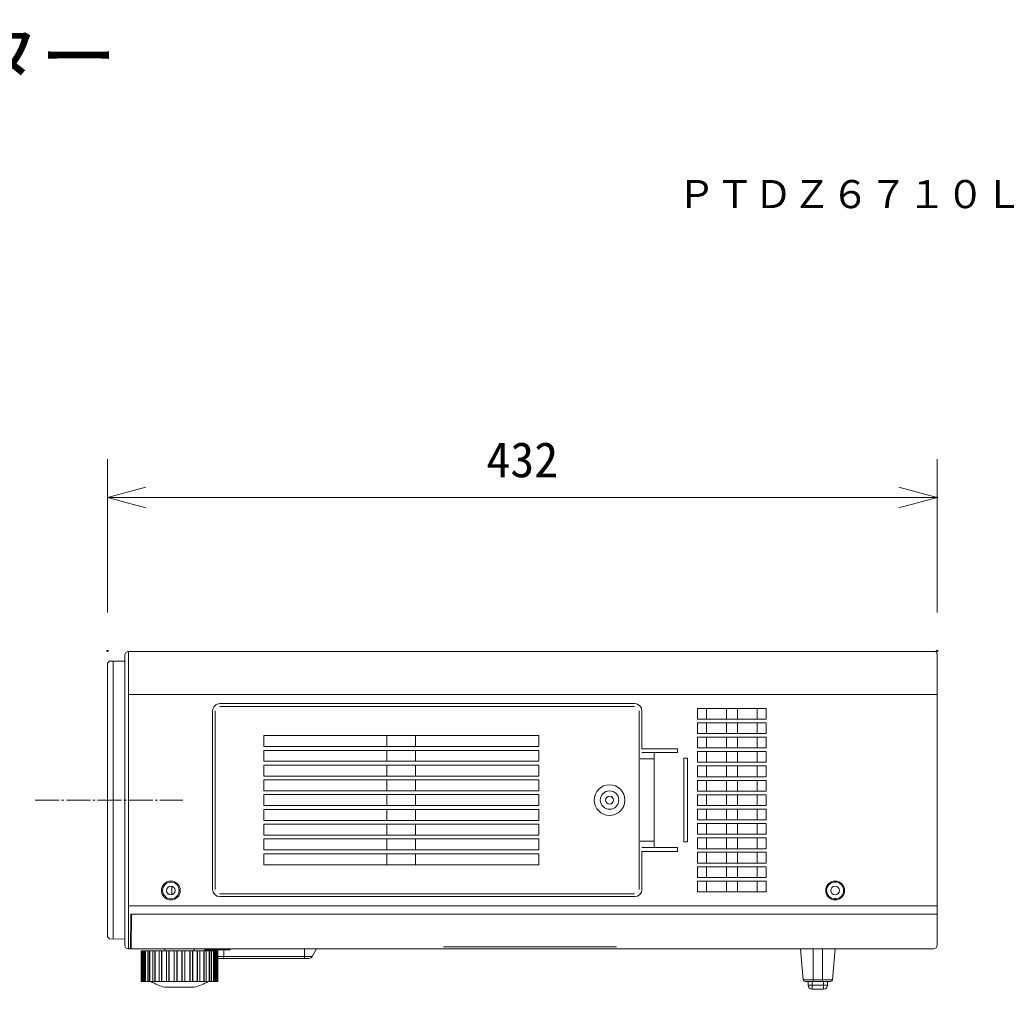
# Model space of a CAD drawing. Units: millimetres, scale not verified. Extents: x -63 to 62, y -57 to 57.
# Drawn here: x 7.5 to 59.2, y 6.2 to 56.7 of the extents above; entities that cross this region are included whole.
import ezdxf
from ezdxf.enums import TextEntityAlignment as Align

# ---------------------------------------------------------------- set-up
doc = ezdxf.new("R2010")
doc.units = ezdxf.units.MM
doc.header["$LTSCALE"] = 0.125
doc.header["$PDMODE"] = 32
doc.header["$PDSIZE"] = 0.0625
doc.linetypes.add('USER1', pattern=[13, 10, -1, 1, -1])
for name, color, linetype, lineweight in [('0-0_0', 7, 'Continuous', 18), ('0-4_GAIKEI', 1, 'Continuous', 18), ('0-5_SUNPO', 7, 'Continuous', 18), ('0-7_KIJUN', 7, 'USER1', 18)]:
    doc.layers.add(name, color=color, linetype=linetype, lineweight=lineweight)
for name, color, linetype in [('0-1_DEFPOINTS', 7, 'Continuous'), ('0-3_MOJI1', 7, 'Continuous'), ('0-6_TOUROKU', 7, 'Continuous')]:
    doc.layers.add(name, color=color, linetype=linetype)
doc.styles.add('ＭＳ ゴシック', font='')
doc.styles.get('ＭＳ ゴシック').set_extended_font_data('MS Gothic')

# ---------------------------------------------------------------- blocks, each defined once
blk = doc.blocks.new('_OPEN30')
at = {"layer": '0-0_0'}
blk.add_line((0, 0), (-1, 0), dxfattribs=at)
blk.add_lwpolyline([(-1, 0.26795), (0, 0), (-1, -0.26795)], dxfattribs=at)
blk = doc.blocks.new('D6')
at = {"layer": '0-1_DEFPOINTS'}
for p in [(53.0421, 30.1385), (9.826, 22.1385), (53.0421, 22.1385)]:
    blk.add_point(p, dxfattribs=at)
at = {"layer": '0-5_SUNPO'}
for p, q in [((9.826, 24.1385), (9.826, 32.1385)), ((53.0421, 24.1385), (53.0421, 32.1385)), ((11.826, 30.1385), (51.0421, 30.1385))]:
    blk.add_line(p, q, dxfattribs=at)
at = {"layer": '0-5_SUNPO', "xscale": 2, "yscale": 2, "rotation": 180}
blk.add_blockref('_OPEN30', (9.826, 30.1385), dxfattribs=at)
at = {"layer": '0-5_SUNPO', "xscale": 2, "yscale": 2}
blk.add_blockref('_OPEN30', (53.0421, 30.1385), dxfattribs=at)
at = {"layer": '0-5_SUNPO', "style": 'ＭＳ ゴシック'}
blk.add_text('432', height=1.833, dxfattribs=at).set_placement((29.5591, 30.6385), align=Align.BOTTOM_LEFT)

msp = doc.modelspace()

# ---------------------------------------------------------------- linework, layer by layer
at = {"layer": '0-4_GAIKEI', "color": 7}
for p, q in [((12.1195, 23.2973), (12.92, 23.3117)), ((12.92, 21.5735), (12.92, 23.6135)), ((13.12, 23.8135), (55.086, 23.8135)), ((55.236, 23.6635), (55.236, 21.5735)), ((12.1195, 23.2973), (12.02, 23.196)), ((12.02, 8.9309), (12.02, 23.196)), ((12.92, 10.5535), (12.92, 21.5735)), ((55.236, 21.5735), (55.236, 8.5135)), ((12.92, 8.5135), (12.92, 10.5535)), ((12.02, 8.9309), (12.1195, 8.8296)), ((12.1195, 8.8296), (12.92, 8.8152)), ((13.22, 8.3135), (13.12, 8.3135)), ((13.2557, 8.3135), (55.036, 8.3135)), ((15.0019, 8.3135), (15.0019, 8.2135)), ((16.5381, 8.2135), (16.5381, 8.3135)), ((48.262, 6.7047), (48.1212, 8.3134)), ((49.778, 6.7048), (49.9187, 8.3135)), ((13.77, 8.2135), (13.77, 6.6135)), ((13.7712, 8.2135), (13.77, 8.2135)), ((13.7712, 8.2135), (13.7712, 6.6135)), ((13.7984, 8.2135), (13.7712, 8.2135)), ((13.8004, 8.2135), (13.7984, 8.2135)), ((13.8004, 8.2135), (13.8004, 6.6135)), ((13.9157, 8.2135), (13.8582, 8.2135)), ((13.9724, 8.2135), (13.9156, 8.2135)), ((14.0015, 8.2135), (13.9724, 8.2135)), ((14.112, 8.2135), (14.0015, 8.2135)), ((14.1939, 8.2135), (14.112, 8.2135)), ((14.2221, 8.2135), (14.1939, 8.2135)), ((14.3807, 8.2134), (14.2221, 8.2135)), ((14.7102, 8.2135), (14.5103, 8.2135)), ((16.0482, 8.2135), (15.9096, 8.2135)), ((16.4539, 8.2135), (16.3213, 8.2135)), ((16.8297, 8.2135), (16.709, 8.2135)), ((17.0296, 8.2135), (16.8297, 8.2135)), ((17.3179, 8.2135), (17.1592, 8.2135)), ((17.5385, 8.2135), (17.428, 8.2135)), ((17.5676, 8.2135), (17.5385, 8.2135)), ((17.7416, 8.2135), (17.7396, 8.2135)), ((17.7688, 8.2135), (17.7416, 8.2135)), ((17.77, 8.2135), (17.7688, 8.2135)), ((17.77, 6.6135), (17.77, 8.2135)), ((13.77, 6.6135), (13.7712, 6.6135)), ((13.7712, 6.6135), (13.7984, 6.6135)), ((13.7984, 6.6135), (13.8004, 6.6135)), ((13.8582, 6.6135), (13.9157, 6.6135)), ((13.9156, 6.6135), (13.9724, 6.6135)), ((13.9724, 6.6135), (14.0015, 6.6135)), ((14.0015, 6.6135), (14.112, 6.6135)), ((14.112, 6.6135), (14.1939, 6.6135)), ((14.1939, 6.6135), (14.2221, 6.6135)), ((14.2221, 6.6135), (14.3807, 6.6135)), ((14.5103, 6.6135), (14.7102, 6.6135)), ((15.9096, 6.6135), (16.0482, 6.6135)), ((16.3213, 6.6135), (16.4539, 6.6135)), ((16.709, 6.6135), (16.8297, 6.6135)), ((16.8297, 6.6135), (17.0296, 6.6135)), ((17.428, 6.6135), (17.5385, 6.6135)), ((17.5385, 6.6135), (17.5676, 6.6135)), ((17.7396, 6.6135), (17.7416, 6.6135)), ((17.7416, 6.6135), (17.7688, 6.6135)), ((17.7688, 6.6135), (17.77, 6.6135)), ((48.77, 6.6135), (48.3616, 6.6135)), ((48.52, 6.4135), (48.52, 6.6135)), ((49.27, 6.6135), (48.77, 6.6135)), ((49.6783, 6.6135), (49.27, 6.6135)), ((49.52, 6.6135), (49.52, 6.4135)), ((49.32, 6.2135), (48.72, 6.2135))]:
    msp.add_line(p, q, dxfattribs=at)
at = {"layer": '0-4_GAIKEI'}
for p, q in [((13.12, 23.8135), (13.12, 8.3135)), ((12.32, 8.826), (12.32, 23.3009)), ((13.12, 21.5735), (55.236, 21.5735)), ((17.87, 21.0922), (39.48, 21.0922)), ((39.47, 20.9503), (17.87, 20.9503)), ((42.7569, 20.8431), (46.3282, 20.8431)), ((42.7569, 20.2832), (42.7569, 20.8431)), ((43.2233, 20.8415), (43.2233, 20.2816)), ((44.2586, 20.2832), (44.2586, 20.8431)), ((44.8266, 20.8431), (44.8266, 20.2832)), ((45.8618, 20.8415), (45.8618, 20.2816)), ((46.3282, 20.8431), (46.3282, 20.2832)), ((17.4912, 11.4135), (17.4912, 20.7135)), ((17.6332, 20.7135), (17.6332, 11.4135)), ((39.7068, 11.4135), (39.7068, 20.7135)), ((39.8587, 20.7135), (39.8587, 18.7391)), ((46.3282, 20.2832), (42.7569, 20.2832)), ((42.7569, 20.0931), (46.3282, 20.0931)), ((42.7569, 19.5332), (42.7569, 20.0931)), ((43.2233, 20.0915), (43.2233, 19.5316)), ((44.2586, 19.5332), (44.2586, 20.0931)), ((44.8266, 20.0931), (44.8266, 19.5332)), ((45.8618, 20.0915), (45.8618, 19.5316)), ((46.3282, 20.0931), (46.3282, 19.5332)), ((20.1588, 19.4276), (34.4811, 19.4276)), ((20.1588, 18.8593), (20.1588, 19.4276)), ((26.5732, 18.8593), (26.5732, 19.4276)), ((28.0703, 18.8593), (28.0703, 19.4276)), ((34.4811, 19.4276), (34.4811, 18.8593)), ((46.3282, 19.5332), (42.7569, 19.5332)), ((42.7569, 19.3431), (46.3282, 19.3431)), ((42.7569, 18.7832), (42.7569, 19.3431)), ((43.2233, 19.3415), (43.2233, 18.7816)), ((44.2586, 18.7832), (44.2586, 19.3431)), ((44.8266, 19.3431), (44.8266, 18.7832)), ((45.8618, 19.3415), (45.8618, 18.7816)), ((46.3282, 19.3431), (46.3282, 18.7832)), ((34.4811, 18.8593), (20.1588, 18.8593)), ((20.1588, 18.6576), (34.4811, 18.6576)), ((20.1588, 18.0893), (20.1588, 18.6576)), ((26.5732, 18.0893), (26.5732, 18.6576)), ((28.0703, 18.0893), (28.0703, 18.6576)), ((34.4811, 18.6576), (34.4811, 18.0893)), ((39.8587, 18.7391), (41.7076, 18.7391)), ((41.7076, 18.5392), (41.7076, 18.7391)), ((46.3282, 18.7832), (42.7569, 18.7832)), ((39.8537, 18.5392), (41.7076, 18.5392)), ((40.5005, 18.2109), (40.5005, 13.916)), ((42.0375, 18.2437), (42.2296, 18.2437)), ((42.0375, 13.8833), (42.0375, 18.2436)), ((42.2296, 18.2436), (42.2296, 13.8833)), ((42.7569, 18.5931), (46.3282, 18.5931)), ((42.7569, 18.0332), (42.7569, 18.5931)), ((43.2233, 18.5915), (43.2233, 18.0316)), ((44.2586, 18.0332), (44.2586, 18.5931)), ((44.8266, 18.5931), (44.8266, 18.0332)), ((45.8618, 18.5915), (45.8618, 18.0316)), ((46.3282, 18.5931), (46.3282, 18.0332)), ((34.4811, 18.0893), (20.1588, 18.0893)), ((20.1588, 17.8876), (34.4811, 17.8876)), ((20.1588, 17.3193), (20.1588, 17.8876)), ((26.5732, 17.3193), (26.5732, 17.8876)), ((28.0703, 17.3193), (28.0703, 17.8876)), ((34.4811, 17.8876), (34.4811, 17.3193)), ((46.3282, 18.0332), (42.7569, 18.0332)), ((42.7569, 17.8431), (46.3282, 17.8431)), ((42.7569, 17.2832), (42.7569, 17.8431)), ((43.2233, 17.8415), (43.2233, 17.2816)), ((44.2586, 17.2832), (44.2586, 17.8431)), ((44.8266, 17.8431), (44.8266, 17.2832)), ((45.8618, 17.8415), (45.8618, 17.2816)), ((46.3282, 17.8431), (46.3282, 17.2832)), ((34.4811, 17.3193), (20.1588, 17.3193)), ((20.1588, 17.1176), (34.4811, 17.1176)), ((20.1588, 16.5493), (20.1588, 17.1176)), ((26.5732, 16.5493), (26.5732, 17.1176)), ((28.0703, 16.5493), (28.0703, 17.1176)), ((34.4811, 17.1176), (34.4811, 16.5493)), ((46.3282, 17.2832), (42.7569, 17.2832)), ((42.7569, 17.0931), (46.3282, 17.0931)), ((42.7569, 16.5332), (42.7569, 17.0931)), ((43.2233, 17.0915), (43.2233, 16.5316)), ((44.2586, 16.5332), (44.2586, 17.0931)), ((44.8266, 17.0931), (44.8266, 16.5332)), ((45.8618, 17.0915), (45.8618, 16.5316)), ((46.3282, 17.0931), (46.3282, 16.5332)), ((34.4811, 16.5493), (20.1588, 16.5493)), ((20.1588, 16.3476), (34.4811, 16.3476)), ((20.1588, 15.7793), (20.1588, 16.3476)), ((26.5732, 15.7793), (26.5732, 16.3476)), ((28.0703, 15.7793), (28.0703, 16.3476)), ((34.4811, 16.3476), (34.4811, 15.7793)), ((46.3282, 16.5332), (42.7569, 16.5332)), ((42.7569, 16.3431), (46.3282, 16.3431)), ((42.7569, 15.7832), (42.7569, 16.3431)), ((43.2233, 16.3415), (43.2233, 15.7816)), ((44.2586, 15.7832), (44.2586, 16.3431)), ((44.8266, 16.3431), (44.8266, 15.7832)), ((45.8618, 16.3415), (45.8618, 15.7816)), ((46.3282, 16.3431), (46.3282, 15.7832)), ((34.4811, 15.7793), (20.1588, 15.7793)), ((20.1588, 15.5776), (34.4811, 15.5776)), ((20.1588, 15.0093), (20.1588, 15.5776)), ((26.5732, 15.0093), (26.5732, 15.5776)), ((28.0703, 15.0093), (28.0703, 15.5776)), ((34.4811, 15.5776), (34.4811, 15.0093)), ((46.3282, 15.7832), (42.7569, 15.7832)), ((42.7569, 15.5931), (46.3282, 15.5931)), ((42.7569, 15.0332), (42.7569, 15.5931)), ((43.2233, 15.5915), (43.2233, 15.0316)), ((44.2586, 15.0332), (44.2586, 15.5931)), ((44.8266, 15.5931), (44.8266, 15.0332)), ((45.8618, 15.5915), (45.8618, 15.0316)), ((46.3282, 15.5931), (46.3282, 15.0332)), ((46.3282, 15.0332), (42.7569, 15.0332)), ((34.4811, 15.0093), (20.1588, 15.0093)), ((20.1588, 14.8076), (34.4811, 14.8076)), ((20.1588, 14.2393), (20.1588, 14.8076)), ((26.5732, 14.2393), (26.5732, 14.8076)), ((28.0703, 14.2393), (28.0703, 14.8076)), ((34.4811, 14.8076), (34.4811, 14.2393)), ((42.7569, 14.8431), (46.3282, 14.8431)), ((42.7569, 14.2832), (42.7569, 14.8431)), ((43.2233, 14.8415), (43.2233, 14.2816)), ((44.2586, 14.2832), (44.2586, 14.8431)), ((44.8266, 14.8431), (44.8266, 14.2832)), ((45.8618, 14.8415), (45.8618, 14.2816)), ((46.3282, 14.8431), (46.3282, 14.2832)), ((34.4811, 14.2393), (20.1588, 14.2393)), ((20.1588, 14.0376), (34.4811, 14.0376)), ((20.1588, 13.4693), (20.1588, 14.0376)), ((26.5732, 13.4693), (26.5732, 14.0376)), ((28.0703, 13.4693), (28.0703, 14.0376)), ((34.4811, 14.0376), (34.4811, 13.4693)), ((46.3282, 14.2832), (42.7569, 14.2832)), ((42.7569, 14.0931), (46.3282, 14.0931)), ((42.7569, 13.5332), (42.7569, 14.0931)), ((43.2233, 14.0915), (43.2233, 13.5316)), ((44.2586, 13.5332), (44.2586, 14.0931)), ((44.8266, 14.0931), (44.8266, 13.5332)), ((45.8618, 14.0915), (45.8618, 13.5316)), ((46.3282, 14.0931), (46.3282, 13.5332)), ((34.4811, 13.4693), (20.1588, 13.4693)), ((41.7076, 13.5877), (39.8537, 13.5877)), ((41.7076, 13.5877), (41.7076, 13.3878)), ((42.0375, 13.8833), (42.2296, 13.8833)), ((46.3282, 13.5332), (42.7569, 13.5332)), ((20.1588, 13.2676), (34.4811, 13.2676)), ((20.1588, 12.6993), (20.1588, 13.2676)), ((26.5732, 12.6993), (26.5732, 13.2676)), ((28.0703, 12.6993), (28.0703, 13.2676)), ((34.4811, 13.2676), (34.4811, 12.6993)), ((41.7076, 13.3878), (39.8587, 13.3878)), ((39.8587, 13.3878), (39.8587, 11.4135)), ((42.7569, 13.3431), (46.3282, 13.3431)), ((42.7569, 12.7832), (42.7569, 13.3431)), ((43.2233, 13.3415), (43.2233, 12.7816)), ((44.2586, 12.7832), (44.2586, 13.3431)), ((44.8266, 13.3431), (44.8266, 12.7832)), ((45.8618, 13.3415), (45.8618, 12.7816)), ((46.3282, 13.3431), (46.3282, 12.7832)), ((34.4811, 12.6993), (20.1588, 12.6993)), ((46.3282, 12.7832), (42.7569, 12.7832)), ((42.7569, 12.5931), (46.3282, 12.5931)), ((42.7569, 12.0332), (42.7569, 12.5931)), ((43.2233, 12.5915), (43.2233, 12.0316)), ((44.2586, 12.0332), (44.2586, 12.5931)), ((44.8266, 12.5931), (44.8266, 12.0332)), ((45.8618, 12.5915), (45.8618, 12.0316)), ((46.3282, 12.5931), (46.3282, 12.0332)), ((46.3282, 12.0332), (42.7569, 12.0332)), ((15.37, 11.5711), (15.37, 11.129)), ((42.7569, 11.8431), (46.3282, 11.8431)), ((42.7569, 11.2832), (42.7569, 11.8431)), ((43.2233, 11.8415), (43.2233, 11.2816)), ((44.2586, 11.2832), (44.2586, 11.8431)), ((44.8266, 11.8431), (44.8266, 11.2832)), ((45.8618, 11.8415), (45.8618, 11.2816)), ((46.3282, 11.8431), (46.3282, 11.2832)), ((17.87, 11.1766), (39.47, 11.1766)), ((39.48, 11.0347), (17.87, 11.0347)), ((46.3282, 11.2832), (42.7569, 11.2832)), ((13.12, 10.5535), (55.236, 10.5535)), ((13.22, 8.3135), (13.2357, 10.1135)), ((13.2357, 10.1135), (55.236, 10.1135)), ((13.2714, 10.1134), (13.2557, 8.3135)), ((17.0371, 8.3135), (17.0371, 8.2934)), ((18.4371, 8.2934), (18.4371, 8.3135)), ((22.28, 7.9135), (22.28, 8.3135)), ((22.6786, 7.9135), (22.9095, 8.3135)), ((29.5148, 8.4203), (38.5251, 8.4203)), ((48.77, 6.7047), (48.77, 8.3135)), ((49.27, 6.7047), (49.27, 8.3135)), ((13.7984, 8.2135), (13.7984, 6.6135)), ((13.8294, 8.2135), (13.8294, 6.6135)), ((13.8582, 8.2135), (13.8582, 6.6135)), ((13.9156, 8.2135), (13.9156, 6.6135)), ((13.9724, 8.2135), (13.9724, 6.6135)), ((14.0015, 8.2135), (14.0015, 6.6135)), ((14.112, 8.2135), (14.112, 6.6135)), ((14.1939, 8.2135), (14.1939, 6.6135)), ((14.2221, 8.2135), (14.2221, 6.6135)), ((14.3807, 8.2135), (14.3807, 6.6135)), ((14.4843, 8.2135), (14.4843, 6.6135)), ((14.5103, 8.2135), (14.5103, 6.6135)), ((14.7102, 8.2135), (14.7102, 6.6135)), ((14.831, 8.2135), (14.831, 6.6135)), ((14.8536, 8.2135), (14.8536, 6.6135)), ((15.086, 8.2135), (15.086, 6.6135)), ((15.2186, 8.2135), (15.2186, 6.6135)), ((15.237, 8.2135), (15.237, 6.6135)), ((15.4842, 8.2135), (15.4842, 6.6135)), ((15.4917, 8.2135), (15.4917, 6.6135)), ((15.6304, 8.2135), (15.6304, 6.6135)), ((15.6436, 8.2135), (15.6436, 6.6135)), ((15.8963, 8.2135), (15.8963, 6.6135)), ((15.9096, 8.2135), (15.9096, 6.6135)), ((16.0482, 8.2135), (16.0482, 6.6135)), ((16.0558, 8.2135), (16.0558, 6.6135)), ((16.303, 8.2135), (16.303, 6.6135)), ((16.3213, 8.2135), (16.3213, 6.6135)), ((16.4539, 8.2135), (16.4539, 6.6135)), ((16.4555, 8.2135), (16.4555, 6.6135)), ((16.6863, 8.2135), (16.6863, 6.6135)), ((16.709, 8.2135), (16.709, 6.6135)), ((16.8297, 8.2135), (16.8297, 6.6135)), ((17.0296, 8.2135), (17.0296, 6.6135)), ((17.0556, 8.2135), (17.0556, 6.6135)), ((18.4071, 8.2635), (17.0671, 8.2635)), ((17.1592, 8.2135), (17.1592, 6.6135)), ((17.3179, 8.2135), (17.3179, 6.6135)), ((17.3461, 8.2135), (17.3461, 6.6135)), ((17.428, 8.2135), (17.428, 6.6135)), ((17.5082, 8.2135), (17.4793, 8.2635)), ((17.5385, 8.2135), (17.5385, 6.6135)), ((17.5676, 8.2135), (17.5676, 6.6135)), ((17.6243, 8.2135), (17.6243, 6.6135)), ((17.6818, 8.2135), (17.6818, 6.6135)), ((17.7106, 8.2135), (17.7106, 6.6135)), ((17.7396, 8.2135), (17.7396, 6.6135)), ((17.7416, 8.2135), (17.7416, 6.6135)), ((18.08, 7.8135), (17.8546, 7.8135)), ((18.08, 7.9135), (18.08, 8.2635)), ((18.08, 7.9135), (22.28, 7.9135)), ((22.28, 7.8135), (18.08, 7.8135)), ((22.28, 7.9135), (22.6786, 7.9135)), ((22.28, 7.9135), (22.28, 7.8135)), ((22.5054, 7.8135), (22.28, 7.8135)), ((48.72, 6.6135), (48.72, 6.4135)), ((48.72, 6.4135), (49.32, 6.4135)), ((48.77, 6.6135), (48.77, 6.7047)), ((49.27, 6.7047), (49.7779, 6.7047)), ((49.27, 6.6135), (49.27, 6.7047)), ((49.32, 6.4135), (49.32, 6.6135))]:
    msp.add_line(p, q, dxfattribs=at)
for points in [[(39.77, 18.2109), (40.5005, 18.2109), (40.5005, 18.5107)], [(40.5005, 13.6162), (40.5005, 13.916), (39.77, 13.916)], [(17.77, 7.9135), (18.08, 7.9135), (18.08, 7.8135)], [(48.262, 6.7047), (48.77, 6.7047), (49.27, 6.7047)], [(48.52, 6.4135), (48.72, 6.4135), (48.72, 6.2135)], [(49.32, 6.2135), (49.32, 6.4135), (49.52, 6.4135)]]:
    msp.add_lwpolyline(points, dxfattribs=at)
at = {"layer": '0-4_GAIKEI', "color": 7}
for points in [[(13.8582, 8.2135), (13.8294, 8.2135), (13.8004, 8.2135)], [(14.5103, 8.2135), (14.4843, 8.2135), (14.3807, 8.2135)], [(15.0862, 8.2135), (15.0845, 8.2135), (14.8536, 8.2135), (14.831, 8.2135), (14.7102, 8.2135)], [(15.6436, 8.2135), (15.6304, 8.2135), (15.4917, 8.2135), (15.4842, 8.2135), (15.237, 8.2135), (15.2186, 8.2135), (15.086, 8.2135)], [(15.9096, 8.2135), (15.8963, 8.2135), (15.6436, 8.2135)], [(16.3213, 8.2135), (16.303, 8.2135), (16.0558, 8.2135), (16.0482, 8.2135)], [(16.709, 8.2135), (16.6863, 8.2135), (16.4555, 8.2135), (16.4538, 8.2135)], [(17.1592, 8.2135), (17.0556, 8.2135), (17.0296, 8.2135)], [(17.428, 8.2135), (17.3461, 8.2135), (17.3179, 8.2135)], [(17.7396, 8.2135), (17.7106, 8.2135), (17.6818, 8.2135), (17.6243, 8.2135), (17.5676, 8.2135)], [(13.8004, 6.6135), (13.8294, 6.6135), (13.8582, 6.6135)], [(14.3807, 6.6135), (14.4843, 6.6135), (14.5103, 6.6135)], [(14.7102, 6.6135), (14.831, 6.6135), (14.8536, 6.6135), (15.0845, 6.6135)], [(16.5381, 6.3135), (15.77, 6.3135), (15.0019, 6.3135)], [(15.086, 6.6135), (15.2186, 6.6135), (15.237, 6.6135), (15.4842, 6.6135), (15.4917, 6.6135), (15.6304, 6.6135), (15.6436, 6.6135)], [(15.6436, 6.6135), (15.8963, 6.6135), (15.9096, 6.6135)], [(16.0482, 6.6135), (16.0558, 6.6135), (16.303, 6.6135), (16.3213, 6.6135)], [(16.4538, 6.6135), (16.4555, 6.6135), (16.6863, 6.6135), (16.709, 6.6135)], [(17.0296, 6.6135), (17.0556, 6.6135), (17.1592, 6.6135), (17.3179, 6.6135)], [(17.3179, 6.6135), (17.3461, 6.6135), (17.428, 6.6135)], [(17.5676, 6.6135), (17.6243, 6.6135), (17.6818, 6.6135), (17.7106, 6.6135), (17.7396, 6.6135)]]:
    msp.add_lwpolyline(points, dxfattribs=at)
at = {"layer": '0-4_GAIKEI'}
for centre, radius in [((38.17, 16.0635), 0.8), ((38.17, 16.0635), 0.4799), ((38.17, 16.0635), 0.2055), ((38.17, 16.0635), 0.2029), ((15.32, 11.3535), 0.4905), ((15.32, 11.3535), 0.43), ((15.32, 11.3535), 0.23), ((49.92, 11.3535), 0.4905), ((49.92, 11.3535), 0.4406), ((49.92, 11.3535), 0.23)]:
    msp.add_circle(centre, radius, dxfattribs=at)
at = {"layer": '0-4_GAIKEI', "color": 7}
for centre, radius, start, end in [((13.12, 23.6135), 0.2, 89.99996, 180), ((55.086, 23.6635), 0.15, 359.99998, 89.99996), ((13.12, 8.5135), 0.2, 180, 269.99998), ((55.036, 8.5135), 0.2, 270, 359.99998), ((15.77, 9.2135), 3, 240.07354, 255.16487), ((15.77, 9.2135), 3, 284.83513, 299.92646), ((48.3616, 6.7135), 0.1, 184.99997, 269.99998), ((48.72, 6.4135), 0.2, 180, 269.99998), ((49.32, 6.4135), 0.2, 270, 359.99998), ((49.6783, 6.7135), 0.1, 270, 354.99996)]:
    msp.add_arc(centre, radius, start, end, dxfattribs=at)
at = {"layer": '0-4_GAIKEI'}
for centre, radius, start, end in [((17.87, 20.7135), 0.3788, 89.99996, 180), ((39.48, 20.7135), 0.3788, 359.99998, 89.99996), ((17.87, 11.4135), 0.3788, 180, 269.99998), ((39.48, 11.4135), 0.3788, 270, 359.99998), ((17.8546, 8.0135), 0.2, 244.4977, 269.99998), ((22.5054, 8.0135), 0.2, 270, 329.99999)]:
    msp.add_arc(centre, radius, start, end, dxfattribs=at)
msp.add_point((49.92, 10.9128), dxfattribs=at)
at = {"layer": '0-7_KIJUN'}
msp.add_line((8.2509, 16.0635), (15.9405, 16.0635), dxfattribs=at)

# ---------------------------------------------------------------- block references
at = {"layer": '0-5_SUNPO'}
msp.add_blockref('D6', (2.1939, 1.6988), dxfattribs=at)

# ---------------------------------------------------------------- texts
at = {"layer": '0-3_MOJI1', "style": 'ＭＳ ゴシック'}
msp.add_text('ＤＬＰ方式プロジェクター', height=2.933, dxfattribs=at).set_placement((-35.5011, 52.473), align=Align.BOTTOM_LEFT)
at = {"layer": '0-6_TOUROKU', "style": 'ＭＳ ゴシック'}
msp.add_text('ＰＴＤＺ６７１０Ｌ', height=1.466, dxfattribs=at).set_placement((41.6988, 46.473), align=Align.BOTTOM_LEFT)

doc.saveas('drawing.dxf')
